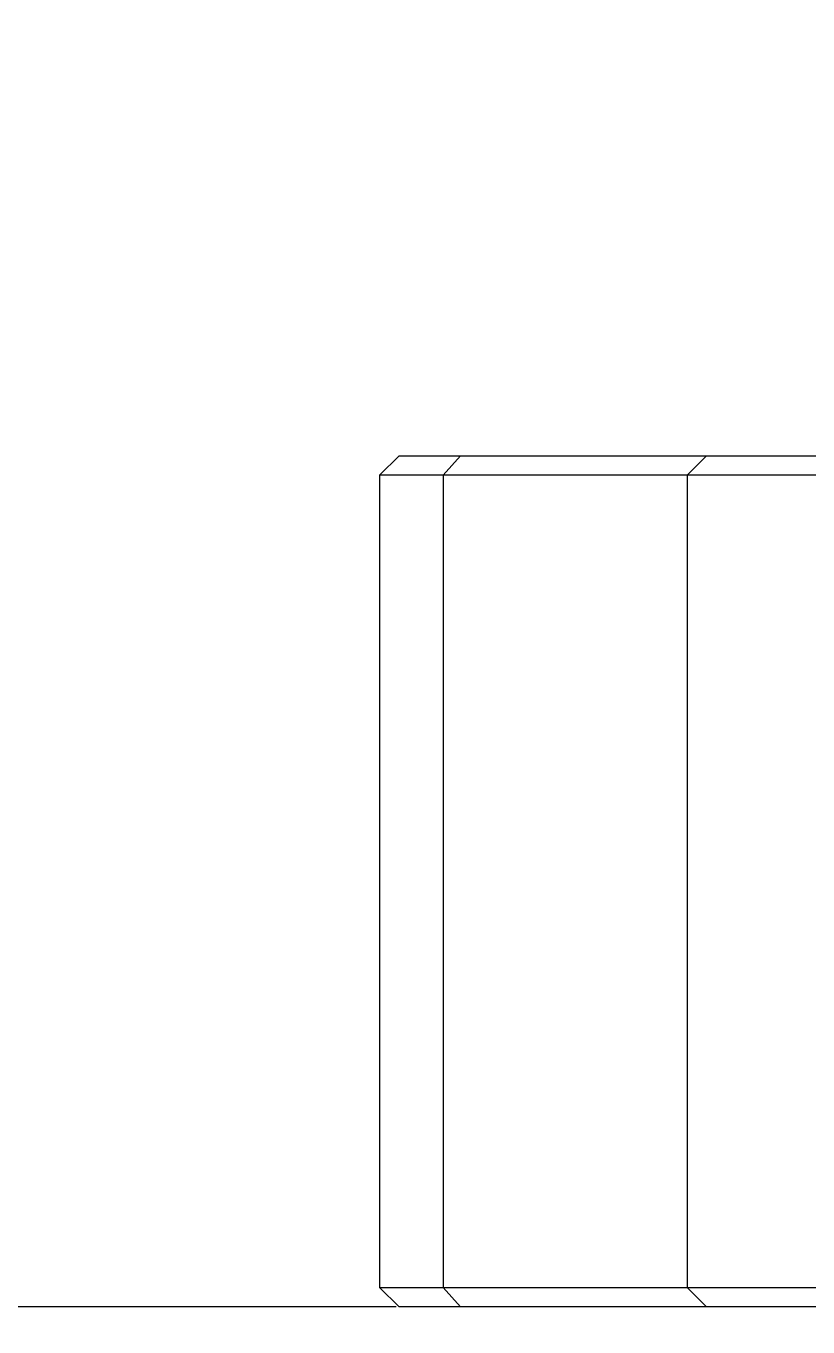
# Model space of a CAD drawing. Header units: millimetres. Extents: x 2 to 278, y 1 to 215.
# Drawn here: x 25.07 to 40.47, y 58.16 to 83.79 of the extents above; entities that cross this region are included whole.
import ezdxf

# ---------------------------------------------------------------- set-up
doc = ezdxf.new("R2010")
doc.units = ezdxf.units.MM
doc.styles.add('SLDTEXTSTYLE0', font='TXT', dxfattribs={"width": 0.75})
doc.dimstyles.new('SLDDIMSTYLE0', dxfattribs={"dimtxt": 2.116667, "dimasz": 3.175, "dimexe": 0, "dimexo": 0.0625, "dimgap": 0.529167, "dimtad": 0, "dimtih": 1, "dimtoh": 1, "dimdec": 1, "dimlfac": 0.666667, "dimrnd": 1e-09, "dimzin": 12, "dimdsep": 46, "dimtxsty": 'SLDTEXTSTYLE0', "dimsah": 1, "dimcen": 0.09, "dimadec": 0, "dimazin": 3, "dimtfac": 1, "dimtdec": 1, "dimtmove": 0, "dimatfit": 0, "dimfxl": 1, "dimfrac": 2, "dimtolj": 1, "dimtzin": 12, "dimarcsym": 0})
doc.dimstyles.new('SLDDIMSTYLE1', dxfattribs={"dimtxt": 2.116667, "dimasz": 3.175, "dimexe": 0, "dimexo": 0.0625, "dimgap": 0.529167, "dimtad": 0, "dimtih": 1, "dimtoh": 1, "dimdec": 1, "dimlfac": 0.666667, "dimrnd": 1e-09, "dimzin": 12, "dimdsep": 46, "dimtxsty": 'SLDTEXTSTYLE0', "dimsah": 1, "dimcen": 0.09, "dimadec": 0, "dimazin": 3, "dimtfac": 1, "dimtdec": 1, "dimtofl": 0, "dimtmove": 0, "dimatfit": 3, "dimfxl": 1, "dimfrac": 2, "dimtolj": 1, "dimtzin": 12, "dimarcsym": 0})

# ---------------------------------------------------------------- blocks, each defined once
blk = doc.blocks.new('_D_5')
at = {"color": 7, "linetype": 'Continuous', "lineweight": 0}
for p, q in [((32.033, 57.669), (32.033, 45.651)), ((56.798, 57.669), (56.798, 45.651)), ((32.033, 47.429), (25.683, 47.429)), ((40, 47.429), (39.571, 47.429)), ((39.571, 47.429), (39.571, 44.066)), ((48.83, 47.429), (49.259, 47.429)), ((49.259, 47.429), (49.259, 44.066)), ((56.798, 47.429), (63.148, 47.429)), ((39.571, 44.066), (40, 44.066)), ((49.259, 44.066), (48.83, 44.066))]:
    blk.add_line(p, q, dxfattribs=at)
for points in [[(32.033, 47.429), (28.858, 47.937), (28.858, 46.921)], [(56.798, 47.429), (59.973, 46.921), (59.973, 47.937)]]:
    blk.add_solid(points, dxfattribs=at)
at = {"color": 7, "linetype": 'Continuous', "lineweight": 0, "char_height": 2.1167, "attachment_point": 1, "style": 'SLDTEXTSTYLE0'}
for s, insert in [('16.5mm', (39.033, 50.587)), ('0.65in', (40.537, 46.794))]:
    blk.add_mtext(s, dxfattribs=dict(at, insert=insert))
blk = doc.blocks.new('_D_6')
at = {"color": 7, "linetype": 'Continuous', "lineweight": 0}
for p, q in [((39.773, 122.376), (20.255, 122.376)), ((22.033, 122.376), (22.033, 94.259)), ((17.618, 90.467), (17.188, 90.467)), ((17.188, 90.467), (17.188, 87.104)), ((26.448, 90.467), (26.877, 90.467)), ((26.877, 90.467), (26.877, 87.104)), ((17.188, 87.104), (17.618, 87.104)), ((26.877, 87.104), (26.448, 87.104)), ((22.033, 58.558), (22.033, 86.675)), ((32.355, 58.558), (20.255, 58.558))]:
    blk.add_line(p, q, dxfattribs=at)
for points in [[(22.033, 122.376), (21.525, 119.201), (22.541, 119.201)], [(22.033, 58.558), (22.541, 61.733), (21.525, 61.733)]]:
    blk.add_solid(points, dxfattribs=at)
at = {"color": 7, "linetype": 'Continuous', "lineweight": 0, "char_height": 2.1167, "attachment_point": 1, "style": 'SLDTEXTSTYLE0'}
for s, insert in [('42.5mm', (16.651, 93.625)), ('1.68in', (18.154, 89.832))]:
    blk.add_mtext(s, dxfattribs=dict(at, insert=insert))

msp = doc.modelspace()

# ---------------------------------------------------------------- linework, layer by layer
at = {"color": 7, "linetype": 'Continuous', "lineweight": 0}
for p, q in [((32.414, 75.322), (32.033, 74.941)), ((32.414, 75.322), (33.625, 75.322)), ((33.283, 74.941), (33.625, 75.322)), ((33.625, 75.322), (38.472, 75.322)), ((38.091, 74.941), (38.472, 75.322)), ((38.472, 75.322), (50.359, 75.322)), ((32.033, 74.941), (32.033, 58.939)), ((33.283, 74.941), (32.033, 74.941)), ((38.091, 74.941), (33.283, 74.941)), ((33.283, 74.941), (33.283, 58.939)), ((50.74, 74.941), (38.091, 74.941)), ((38.091, 74.941), (38.091, 58.939)), ((32.033, 58.939), (32.414, 58.558)), ((32.033, 58.939), (33.283, 58.939)), ((33.625, 58.558), (33.283, 58.939)), ((33.283, 58.939), (38.091, 58.939)), ((38.091, 58.939), (50.74, 58.939)), ((38.472, 58.558), (38.091, 58.939)), ((33.625, 58.558), (32.414, 58.558)), ((38.472, 58.558), (33.625, 58.558)), ((50.359, 58.558), (38.472, 58.558))]:
    msp.add_line(p, q, dxfattribs=at)

# ---------------------------------------------------------------- dimensions: what is measured, and where the dimension line sits
dim = msp.add_linear_dim(base=(22.033, 58.558), p1=(41.043, 122.376), p2=(33.625, 58.558), angle=90, dimstyle='SLDDIMSTYLE1', dxfattribs=at)
dim.commit()
dim.dimension.update_dxf_attribs({"geometry": '_D_6', "text_midpoint": (22.033, 90.467), "dimtype": 160})
dim = msp.add_linear_dim(base=(56.798, 47.429), p1=(32.033, 58.939), p2=(56.798, 58.939), dimstyle='SLDDIMSTYLE0', dxfattribs=at)
dim.commit()
dim.dimension.update_dxf_attribs({"geometry": '_D_5', "text_midpoint": (44.415, 47.429), "dimtype": 160})

doc.saveas('drawing.dxf')
